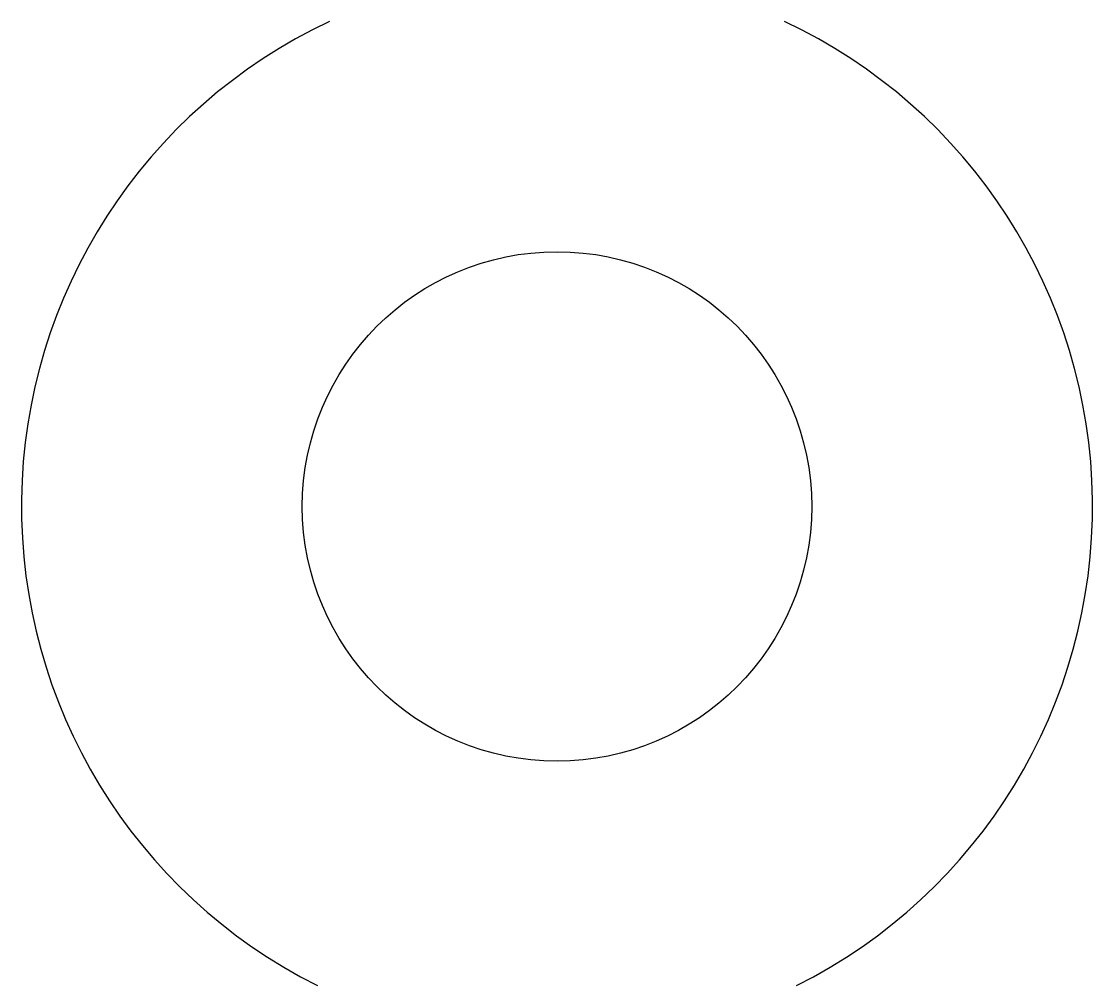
# Model space of a CAD drawing. Header units: millimetres. Extents: x -2890.191 to -2889.984, y 1171.684 to 1171.869.
import ezdxf

# ---------------------------------------------------------------- set-up
doc = ezdxf.new("R2010")
doc.units = ezdxf.units.MM
doc.header["$LTSCALE"] = 10
doc.layers.add('Hds_símbolos', color=2, linetype='Continuous')

msp = doc.modelspace()

# ---------------------------------------------------------------- linework, layer by layer
at = {"layer": 'Hds_símbolos', "color": 2, "linetype": 'Continuous'}
msp.add_circle((-2890.087695300482, 1171.775986894688), 0.04908507287982929, dxfattribs=at)
at = {"layer": 'Hds_símbolos', "color": 2}
for start, end in [(115.1258732896849, 243.4234204774292), (296.5765795225709, 64.87412671031507)]:
    msp.add_arc((-2890.087695300482, 1171.775986894688), 0.1032265295374449, start, end, dxfattribs=at)

doc.saveas('drawing.dxf')
